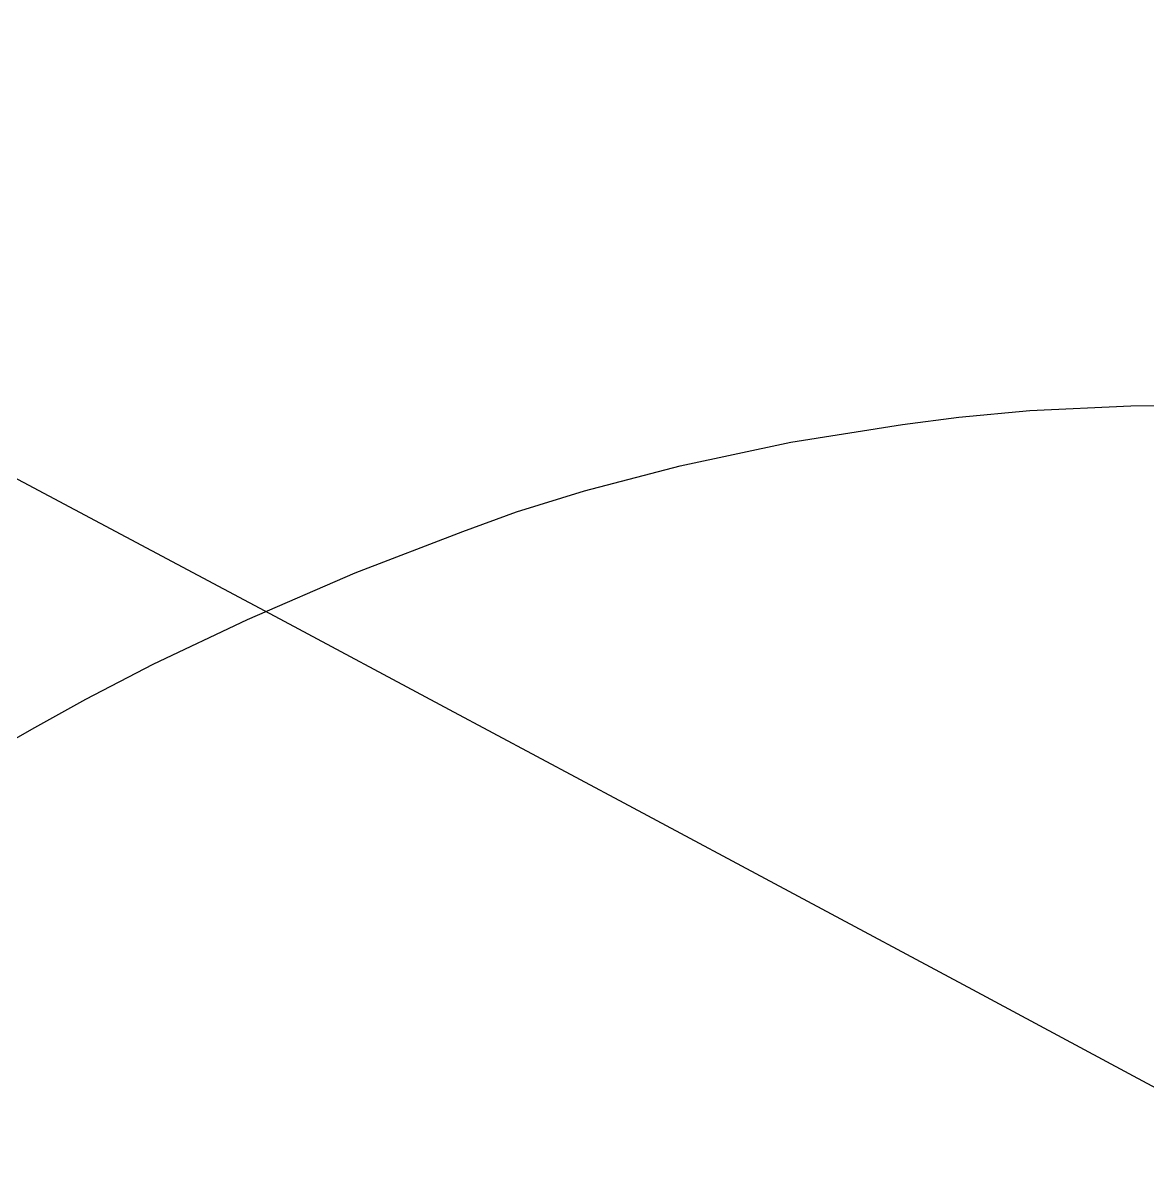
# Model space of a CAD drawing. Header units: millimetres. Extents: x 156921 to 159642, y 477538 to 479586.
# Drawn here: x 157493.658 to 157496.497, y 479236.586 to 479239.496 of the extents above; entities that cross this region are included whole.
import ezdxf

# ---------------------------------------------------------------- set-up
doc = ezdxf.new("R2010")
doc.units = ezdxf.units.MM
doc.header["$MEASUREMENT"] = 0
doc.linetypes.add('CONT', pattern=[2, 1, 1])
doc.layers.add('F0017111', color=94, linetype='Continuous', transparency=0.6)
doc.layers.add('노면표시_차선', color=255, linetype='Continuous')

msp = doc.modelspace()

# ---------------------------------------------------------------- linework, layer by layer
at = {"layer": 'F0017111', "transparency": 33554521, "flags": 128}
msp.add_lwpolyline([(157493.4067, 479237.5589), (157493.6801, 479237.715), (157493.8164, 479237.7909), (157493.9866, 479237.879), (157494.2246, 479237.9916), (157494.4964, 479238.1097), (157494.7678, 479238.2142), (157494.9035, 479238.2631), (157495.0746, 479238.3167), (157495.3166, 479238.3795), (157495.5956, 479238.4393), (157495.8777, 479238.484), (157496.0195, 479238.5025), (157496.1989, 479238.5189), (157496.4535, 479238.531), (157496.7477, 479238.5341), (157497.0463, 479238.5236), (157497.1966, 479238.515), (157497.3869, 479238.5008), (157497.6571, 479238.4756), (157497.9697, 479238.4414), (157498.287, 479238.4005), (157498.9334, 479238.3151), (157499.5935, 479238.2358)], dxfattribs=at)
msp.add_lwpolyline([(157493.4067, 479237.5589), (157493.6801, 479237.715), (157493.8164, 479237.7909), (157493.9866, 479237.879), (157494.2246, 479237.9916), (157494.4964, 479238.1097), (157494.7678, 479238.2142), (157494.9035, 479238.2631), (157495.0746, 479238.3167), (157495.3166, 479238.3795), (157495.5956, 479238.4393), (157495.8777, 479238.484), (157496.0195, 479238.5025), (157496.1989, 479238.5189), (157496.4535, 479238.531), (157496.7477, 479238.5341), (157497.0463, 479238.5236), (157497.1966, 479238.515), (157497.3869, 479238.5008), (157497.6571, 479238.4756), (157497.9697, 479238.4414), (157498.287, 479238.4005), (157498.9334, 479238.3151), (157499.5935, 479238.2358)], dxfattribs=at)
at = {"layer": '노면표시_차선', "linetype": 'CONT', "flags": 128}
msp.add_lwpolyline([(157488.348, 479241.1462), (157488.9989, 479240.8041), (157489.4407, 479240.5717), (157489.8824, 479240.339), (157490.324, 479240.1062), (157490.7655, 479239.873), (157491.2068, 479239.6397), (157491.648, 479239.4062), (157492.0892, 479239.1724), (157492.5302, 479238.9384), (157492.971, 479238.7042), (157493.4118, 479238.4698), (157493.8524, 479238.2351), (157494.293, 479238.0002), (157494.7334, 479237.7651), (157495.1737, 479237.5298), (157495.6139, 479237.2943), (157496.0539, 479237.0585), (157496.4939, 479236.8226), (157496.9337, 479236.5864), (157497.3734, 479236.3499), (157497.813, 479236.1133), (157498.2524, 479235.8764), (157498.6918, 479235.6394), (157499.131, 479235.4021), (157499.5701, 479235.1645), (157500.0091, 479234.9268), (157500.448, 479234.6888), (157500.8867, 479234.4507), (157501.3253, 479234.2123), (157501.7639, 479233.9737), (157502.2022, 479233.7348), (157502.6405, 479233.4958), (157503.0787, 479233.2565), (157503.5167, 479233.017), (157503.9546, 479232.7773), (157504.3924, 479232.5373), (157504.8301, 479232.2972), (157505.2676, 479232.0568), (157505.7051, 479231.8162), (157506.1424, 479231.5754), (157506.5796, 479231.3344), (157507.0166, 479231.0931), (157507.4536, 479230.8517), (157507.8904, 479230.61), (157508.3271, 479230.3681), (157508.7637, 479230.1259), (157509.2002, 479229.8836), (157509.6365, 479229.641), (157510.0727, 479229.3982), (157510.5088, 479229.1552), (157510.9448, 479228.912), (157511.3807, 479228.6686), (157511.8164, 479228.4249), (157512.252, 479228.1811), (157512.6875, 479227.937), (157513.1229, 479227.6927), (157513.5581, 479227.4481), (157513.9932, 479227.2034), (157514.4282, 479226.9584), (157514.8631, 479226.7132), (157515.2979, 479226.4678), (157515.7325, 479226.2222), (157516.167, 479225.9764), (157516.6014, 479225.7303), (157517.0356, 479225.4841), (157517.4698, 479225.2376), (157517.9038, 479224.9909), (157518.3377, 479224.7439), (157518.7714, 479224.4968), (157519.2051, 479224.2494), (157519.6386, 479224.0019), (157520.072, 479223.7541), (157520.5053, 479223.5061), (157520.9384, 479223.2578), (157521.3714, 479223.0094), (157521.8043, 479222.7607), (157522.2371, 479222.5119), (157522.6697, 479222.2628), (157523.1023, 479222.0134), (157523.5347, 479221.7639), (157523.9669, 479221.5142), (157524.3991, 479221.2642), (157524.8311, 479221.014), (157525.263, 479220.7636), (157525.6948, 479220.513), (157526.1264, 479220.2622), (157526.5579, 479220.0112), (157526.9893, 479219.7599), (157527.4206, 479219.5084), (157527.8517, 479219.2567), (157528.2828, 479219.0048), (157528.7136, 479218.7527), (157529.1444, 479218.5004), (157529.575, 479218.2478), (157530.0056, 479217.9951), (157530.4359, 479217.7421), (157530.8662, 479217.4889), (157531.2963, 479217.2354), (157531.7263, 479216.9818), (157532.1562, 479216.728), (157532.5859, 479216.4739), (157533.0156, 479216.2196), (157533.4451, 479215.9651), (157533.8744, 479215.7104), (157534.3037, 479215.4555), (157534.7328, 479215.2004), (157535.1618, 479214.945), (157535.5906, 479214.6894), (157536.0193, 479214.4337), (157536.4479, 479214.1777), (157536.8764, 479213.9214), (157537.3047, 479213.665), (157537.733, 479213.4084), (157538.161, 479213.1515), (157538.589, 479212.8944), (157539.0168, 479212.6372), (157539.4445, 479212.3797), (157539.8721, 479212.1219), (157540.2995, 479211.864), (157540.7268, 479211.6059), (157541.154, 479211.3475), (157541.5811, 479211.0889), (157542.008, 479210.8302), (157542.4348, 479210.5712), (157542.8614, 479210.3119), (157543.288, 479210.0525), (157543.7144, 479209.7929), (157544.1406, 479209.533), (157544.5668, 479209.273), (157544.9928, 479209.0127), (157545.4187, 479208.7522), (157545.8444, 479208.4915), (157546.27, 479208.2306), (157546.6955, 479207.9694), (157547.1209, 479207.7081), (157547.5461, 479207.4465), (157547.9712, 479207.1847), (157548.3962, 479206.9228), (157548.821, 479206.6606), (157549.2457, 479206.3982), (157549.6703, 479206.1355), (157550.0947, 479205.8727), (157550.519, 479205.6096), (157550.9432, 479205.3464), (157551.3672, 479205.0829), (157551.7912, 479204.8192), (157552.2149, 479204.5553), (157552.6386, 479204.2912), (157553.0621, 479204.0269), (157553.4855, 479203.7623), (157553.9087, 479203.4976), (157554.3318, 479203.2326), (157554.7548, 479202.9675), (157555.1777, 479202.7021), (157555.6004, 479202.4365), (157556.023, 479202.1707), (157556.4454, 479201.9047), (157556.8678, 479201.6384), (157557.2899, 479201.372), (157557.712, 479201.1053), (157558.1339, 479200.8385), (157558.5557, 479200.5714), (157558.9773, 479200.3041), (157559.3989, 479200.0366), (157559.8202, 479199.7689), (157560.2415, 479199.501), (157560.6626, 479199.2328), (157561.0836, 479198.9645), (157561.5044, 479198.6959), (157561.9251, 479198.4272), (157562.3457, 479198.1582), (157562.7661, 479197.889), (157563.1864, 479197.6196), (157563.6066, 479197.35), (157564.0267, 479197.0802), (157564.4466, 479196.8102), (157564.8663, 479196.5399), (157565.2859, 479196.2695), (157565.7054, 479195.9988), (157566.1248, 479195.7279), (157566.544, 479195.4569), (157566.9631, 479195.1856), (157567.3821, 479194.9141), (157567.8009, 479194.6424), (157568.2195, 479194.3704), (157568.6381, 479194.0983), (157569.0565, 479193.826), (157569.4748, 479193.5534), (157569.8929, 479193.2807), (157570.3109, 479193.0077), (157570.7287, 479192.7345), (157571.1465, 479192.4611), (157571.564, 479192.1875), (157571.9815, 479191.9137), (157572.3988, 479191.6397), (157572.816, 479191.3655), (157573.233, 479191.0911), (157573.6499, 479190.8164), (157574.0667, 479190.5416), (157574.4833, 479190.2665), (157574.8998, 479189.9912), (157575.3161, 479189.7158), (157575.7323, 479189.4401), (157576.1484, 479189.1642), (157576.5643, 479188.8881), (157576.9801, 479188.6118), (157577.3958, 479188.3353), (157577.8113, 479188.0585), (157578.2267, 479187.7816), (157578.6419, 479187.5045), (157579.057, 479187.2271), (157579.472, 479186.9496), (157579.8868, 479186.6718), (157580.3015, 479186.3938), (157580.716, 479186.1156), (157581.1304, 479185.8372), (157581.5447, 479185.5586), (157581.9588, 479185.2798), (157649.1689, 479140.007), (157649.5832, 479139.728), (157649.9975, 479139.4491), (157650.4119, 479139.1703), (157650.8264, 479138.8917), (157651.241, 479138.6131), (157651.6556, 479138.3346), (157652.0703, 479138.0562), (157652.4851, 479137.778), (157652.8999, 479137.4998), (157653.3148, 479137.2217), (157653.7298, 479136.9438), (157654.1448, 479136.6659), (157654.56, 479136.3882), (157654.9751, 479136.1105), (157655.3904, 479135.833), (157655.8057, 479135.5555), (157656.2211, 479135.2782), (157656.6365, 479135.001), (157657.0521, 479134.7238), (157657.4677, 479134.4468), (157657.8833, 479134.1699), (157658.2991, 479133.893), (157658.7149, 479133.6163), (157659.1307, 479133.3397), (157659.5467, 479133.0632), (157659.9627, 479132.7868), (157660.3788, 479132.5105), (157660.7949, 479132.2343), (157661.2111, 479131.9581), (157661.6274, 479131.6821), (157662.0437, 479131.4063), (157662.4602, 479131.1305), (157662.8766, 479130.8548), (157663.2932, 479130.5792), (157663.7098, 479130.3037), (157664.1265, 479130.0283), (157664.5433, 479129.753), (157664.9601, 479129.4779), (157665.377, 479129.2028), (157665.794, 479128.9278), (157666.211, 479128.653), (157666.6281, 479128.3782), (157667.0453, 479128.1036), (157667.4625, 479127.829), (157667.8798, 479127.5546), (157668.2972, 479127.2802), (157668.7146, 479127.006), (157669.1321, 479126.7318), (157669.5497, 479126.4578), (157669.9674, 479126.1839), (157670.3851, 479125.9101), (157670.8028, 479125.6363), (157671.2207, 479125.3627), (157671.6386, 479125.0892), (157672.0566, 479124.8158), (157672.4747, 479124.5425), (157672.8928, 479124.2693), (157673.311, 479123.9962), (157673.7292, 479123.7232), (157674.1475, 479123.4503), (157674.5659, 479123.1775), (157674.9844, 479122.9048), (157675.4029, 479122.6322), (157675.8215, 479122.3597), (157676.2402, 479122.0874), (157676.6589, 479121.8151), (157677.0777, 479121.5429), (157677.4966, 479121.2709), (157677.9155, 479120.9989), (157678.3345, 479120.7271), (157678.7536, 479120.4553), (157679.1727, 479120.1837), (157679.5919, 479119.9121), (157680.0112, 479119.6407), (157680.4305, 479119.3694), (157680.8499, 479119.0981), (157681.2694, 479118.827), (157681.6889, 479118.556), (157682.1085, 479118.2851), (157682.5282, 479118.0142), (157682.9479, 479117.7435), (157683.3677, 479117.4729), (157683.7876, 479117.2024), (157684.2076, 479116.932), (157684.6276, 479116.6617), (157685.0476, 479116.3916), (157685.4678, 479116.1215), (157685.888, 479115.8515), (157686.3083, 479115.5816), (157686.7286, 479115.3118), (157687.149, 479115.0422), (157687.5695, 479114.7726), (157687.9901, 479114.5032), (157688.4107, 479114.2338), (157688.8313, 479113.9646), (157689.2521, 479113.6954), (157689.6729, 479113.4264), (157690.0938, 479113.1574), (157690.5147, 479112.8886), (157690.9357, 479112.6199), (157691.3568, 479112.3512), (157691.778, 479112.0827), (157692.1992, 479111.8143), (157692.6205, 479111.546), (157693.0418, 479111.2778), (157693.4632, 479111.0097), (157693.8847, 479110.7417), (157694.3062, 479110.4738), (157694.7278, 479110.206), (157695.1495, 479109.9383), (157695.5713, 479109.6708), (157695.9931, 479109.4033), (157696.415, 479109.1359), (157696.8369, 479108.8687), (157697.2589, 479108.6015), (157697.681, 479108.3345), (157698.1031, 479108.0675), (157698.5253, 479107.8007), (157698.9476, 479107.5339), (157699.3699, 479107.2673), (157699.7923, 479107.0008), (157700.2148, 479106.7343), (157700.6374, 479106.468), (157701.06, 479106.2018), (157701.4826, 479105.9357), (157701.9054, 479105.6697), (157702.3282, 479105.4038), (157702.751, 479105.138), (157703.174, 479104.8723), (157703.597, 479104.6067), (157704.02, 479104.3412), (157704.4432, 479104.0759), (157704.8664, 479103.8106), (157705.2896, 479103.5454), (157705.713, 479103.2804), (157706.1364, 479103.0154), (157706.5598, 479102.7505), (157706.9834, 479102.4858), (157707.4069, 479102.2212), (157707.8306, 479101.9566), (157708.2543, 479101.6922), (157708.6781, 479101.4279), (157709.102, 479101.1637), (157709.5259, 479100.8995), (157709.9499, 479100.6355), (157710.3739, 479100.3716), (157710.7981, 479100.1078), (157711.2222, 479099.8441), (157711.6465, 479099.5805), (157712.0708, 479099.3171), (157712.4952, 479099.0537), (157712.9196, 479098.7904), (157713.3441, 479098.5272), (157713.7687, 479098.2642), (157714.1933, 479098.0012), (157714.6181, 479097.7384), (157715.0428, 479097.4756), (157715.4677, 479097.213), (157715.8926, 479096.9505), (157716.3175, 479096.688), (157716.7426, 479096.4257), (157717.1677, 479096.1635), (157717.5928, 479095.9014), (157718.018, 479095.6394), (157718.4433, 479095.3775), (157718.8687, 479095.1157), (157719.2941, 479094.854), (157719.7196, 479094.5924), (157720.1451, 479094.3309), (157720.5708, 479094.0695), (157720.9964, 479093.8083), (157721.4222, 479093.5471), (157721.848, 479093.286), (157722.2739, 479093.0251), (157722.6998, 479092.7642), (157723.1258, 479092.5035), (157723.5519, 479092.2429), (157723.978, 479091.9823), (157724.4042, 479091.7219), (157724.8305, 479091.4616), (157725.2568, 479091.2014), (157725.6832, 479090.9413), (157726.1097, 479090.6813), (157726.5362, 479090.4214), (157726.9628, 479090.1616), (157727.3894, 479089.9019), (157727.8161, 479089.6423), (157728.2429, 479089.3829), (157728.6698, 479089.1235), (157729.0967, 479088.8643), (157729.5236, 479088.6051), (157729.9507, 479088.3461), (157730.3778, 479088.0871), (157730.8049, 479087.8283), (157731.2322, 479087.5695), (157731.6595, 479087.3109), (157732.0868, 479087.0524), (157732.5142, 479086.794), (157732.9417, 479086.5357), (157733.3693, 479086.2775), (157733.7969, 479086.0194), (157734.2246, 479085.7614), (157734.6523, 479085.5035), (157735.0801, 479085.2458), (157735.508, 479084.9881), (157735.9359, 479084.7305), (157736.3639, 479084.4731), (157736.792, 479084.2157), (157737.2201, 479083.9585), (157737.6483, 479083.7013), (157738.0765, 479083.4443), (157738.5049, 479083.1874), (157738.9332, 479082.9306), (157739.3617, 479082.6739), (157739.7902, 479082.4173), (157740.2188, 479082.1608), (157740.6474, 479081.9044), (157741.0761, 479081.6481), (157741.5049, 479081.3919), (157741.9337, 479081.1358), (157742.3626, 479080.8799), (157742.7915, 479080.624), (157743.2206, 479080.3682), (157743.6496, 479080.1126), (157744.0788, 479079.8571), (157744.508, 479079.6016), (157744.9373, 479079.3463), (157745.3666, 479079.0911), (157745.796, 479078.836), (157746.2254, 479078.5809), (157746.655, 479078.326), (157747.0846, 479078.0713), (157747.5142, 479077.8166), (157747.9439, 479077.562), (157748.3737, 479077.3075)], dxfattribs=at)

doc.saveas('drawing.dxf')
